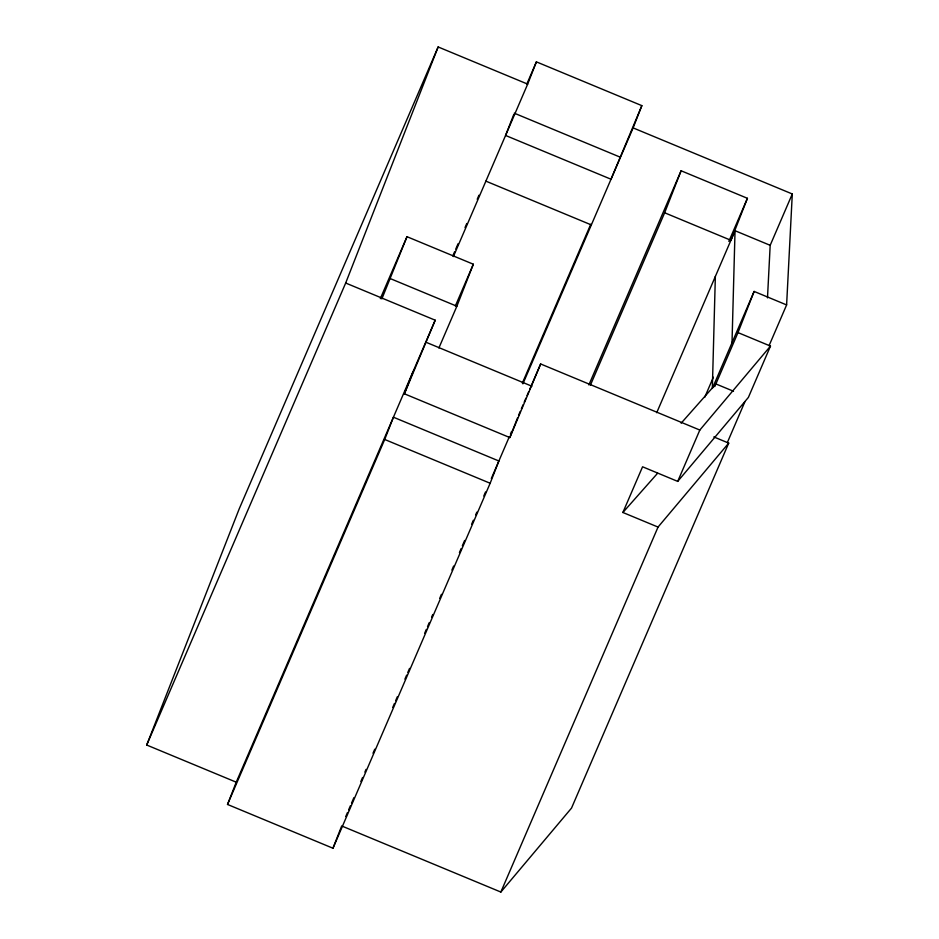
<?xml version="1.0" encoding="UTF-8"?>
<svg xmlns="http://www.w3.org/2000/svg" width="939" height="939" viewBox="0 0 939 939"><rect width="100%" height="100%" fill="white"/><g stroke="black" fill="none" stroke-linecap="round" stroke-linejoin="round"><path stroke-width="1.41" d="M715.354 276.406L712.337 388.453L754.123 291.43L786.612 304.929L769.041 345.728M732.009 342.77L735.037 230.712L770.18 245.314L767.492 297.863M786.612 304.929L792.293 193.974L633.121 127.904L641.842 105.638L536.392 61.857L526.756 84.228M227.52 804.453L384.708 439.475L393.429 417.209L498.879 460.99L490.158 483.256L332.969 848.234L227.52 804.453L236.241 782.187L146.707 745.026L239.175 508.95L438.149 46.95L527.671 84.123L453.408 256.558M146.707 745.026L345.681 283.026L438.149 46.95M381.844 298.907L406.998 236.698L473.326 264.223L456.87 306.231L438.889 347.993M754.123 291.43L737.995 332.594L770.485 346.092L699.825 430.05L540.653 363.968L509.83 437.574L404.38 393.793L413.101 371.527M513.774 114.499L505.569 135.451L611.019 179.232L641.842 105.638M404.38 393.793L435.203 320.199L345.681 283.026M527.671 84.123L536.392 61.857M332.969 848.234L341.69 825.968L500.851 892.05L571.522 808.092L728.711 443.114L713.816 436.928M509.83 437.574L517.518 417.925M664.648 212.777L681.104 170.769L747.421 198.305L730.965 240.314L664.648 212.777L590.396 385.178M380.318 298.649L406.998 236.698M452.856 255.842L454.593 251.805M455.755 249.105L458.068 243.717M465.028 227.567L466.777 223.517M477.212 199.279L478.949 195.242M236.241 782.187L435.203 320.199M455.345 305.985L473.326 264.223M522.342 383.124L590.784 224.198M522.894 383.84L633.121 127.904M345.752 816.543L347.489 812.505M348.651 809.805L350.388 805.768M351.55 803.08L353.874 797.692M360.834 781.53L362.571 777.492M364.895 772.104L366.046 769.405M373.006 753.242L374.755 749.205M392.725 707.454L394.474 703.417M395.636 700.717L397.373 696.679M404.909 679.167L406.646 675.129M407.808 672.441L409.557 668.392M424.628 633.379L426.376 629.341M427.527 626.642L429.276 622.604M431.588 617.216L432.75 614.529M439.71 598.366L441.447 594.328M451.894 570.079L453.631 566.041M459.429 552.578L461.166 548.529M462.328 545.841L464.652 540.453M471.613 524.291L473.35 520.253M475.674 514.865L476.836 512.166M483.796 496.003L485.533 491.966M491.332 478.503L509.29 436.811M510.452 434.123L511.602 431.435M518.551 415.308L520.253 411.352M521.38 408.723L523.082 404.779M524.22 402.138L525.922 398.195M527.049 395.565L528.751 391.61M529.889 388.981L540.653 363.968M588.87 384.931L681.104 170.769M728.852 241.405L747.421 198.305M656.713 412.714L735.037 230.712M728.711 443.114L658.039 527.072L622.886 512.483L642.569 466.789L677.712 481.39L748.383 397.42L770.485 346.092M704.684 397.397L713.382 377.196M770.18 245.314L792.293 193.974M714.732 386.622L737.995 332.594M500.851 892.05L658.039 527.072M677.712 481.39L699.825 430.05M727.432 442.351L744.827 401.939M681.151 423.184L715.882 383.934L733.488 391.234M622.886 512.483L657.617 473.233M514.29 113.185L619.74 156.966M485.897 181.145L591.335 224.914M390.554 278.707L456.87 306.231M426.494 342.453L531.932 386.234M384.708 439.475L490.158 483.256"/></g></svg>
